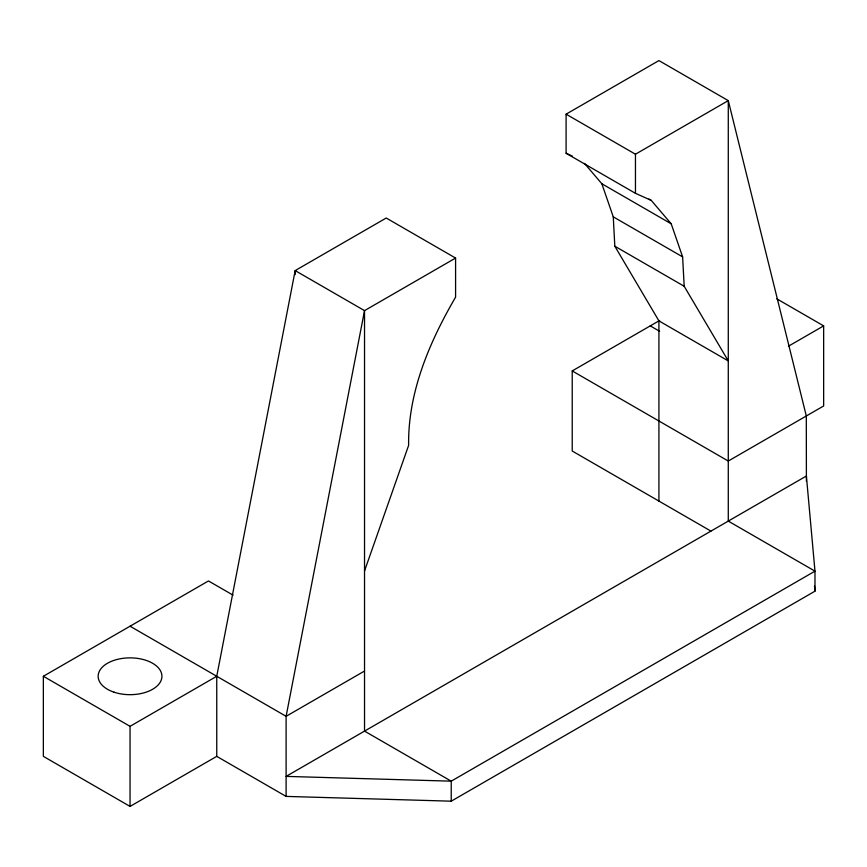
<?xml version="1.0" encoding="UTF-8"?>
<svg xmlns="http://www.w3.org/2000/svg" width="867" height="867" viewBox="0 0 867 867"><rect width="100%" height="100%" fill="white"/><g stroke="black" fill="none" stroke-linecap="round" stroke-linejoin="round"><path stroke-width="1.3" d="M233.071 595.141L208.47 580.944L43.35 676.271L43.35 756.36L130.05 806.418L216.75 756.36L216.75 676.271L295.17 270.591L386.227 218.018L455.587 258.063L455.587 297.164C429.393 342.064 407.826 392.567 408.628 445.356L364.53 570.93M584.499 163.408L601.839 183.761L613.262 216.837L614.822 246.217L658.92 320.877L728.28 360.921L684.182 286.262L682.622 256.881L671.199 223.805L651.258 200.396L635.457 193.319L566.097 153.275L566.097 114.173L658.92 60.582L728.28 100.626L806.31 415.987L806.397 481.337M455.587 258.063L364.53 310.635L286.11 716.315L286.11 796.405L451.23 801.184L814.98 591.175L814.98 571.158L806.386 476.005L286.11 776.388L451.23 781.167L814.98 571.158L728.28 521.1L728.28 100.626L635.457 154.218L566.097 114.173M710.94 531.113L572.22 451.024L572.22 370.935L659.624 320.476M43.35 676.271L130.05 726.329L216.75 676.271M788.504 346.171L823.65 325.884L823.65 405.973L728.28 461.038L572.22 370.935M364.53 671.036L286.11 716.315L130.05 626.212M566.097 153.275L572.177 155.995M648.949 199.063L651.258 200.396M601.839 183.761L671.199 223.805M776.789 298.822L823.65 325.884M613.262 216.837L682.622 256.881M614.822 246.217L684.182 286.262M650.25 325.884L659.624 331.292M216.75 756.36L286.11 796.405M814.492 585.821L814.98 591.175M658.92 320.877L658.92 501.083M635.457 154.218L635.457 193.319M451.23 801.184L451.23 781.167L364.53 731.109L364.53 310.635L295.17 270.591L295.17 274.633M130.05 726.329L130.05 806.418M114.108 692.213A31.884 18.402 0 0 0 161.934 676.271A31.884 18.402 0 0 0 114.108 660.329A31.884 18.402 0 0 0 114.108 692.213"/></g></svg>
